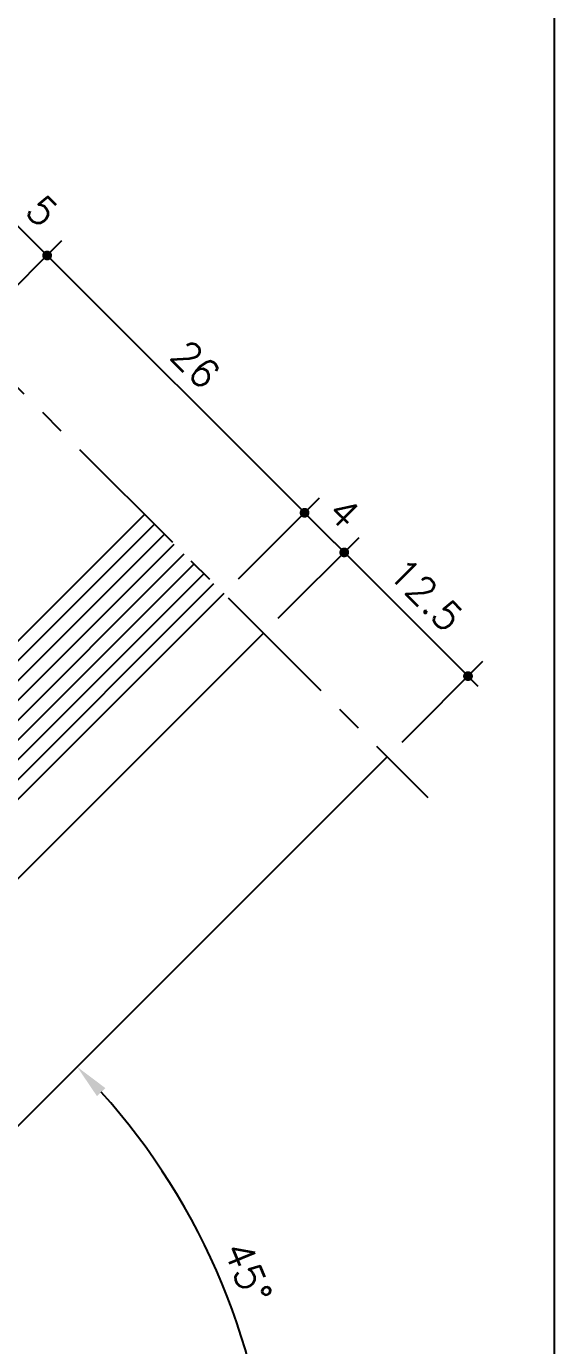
# Model space of a CAD drawing. Extents: x 0 to 4131, y -1600 to 527.
# Drawn here: x 862.3 to 900, y 54.2 to 148.5 of the extents above; entities that cross this region are included whole.
import ezdxf

# ---------------------------------------------------------------- set-up
doc = ezdxf.new("R2010")
doc.units = 0
doc.header["$LTSCALE"] = 7.5
doc.header["$MEASUREMENT"] = 0
doc.linetypes.add('CENTER', pattern=[2, 1.25, -0.25, 0.25, -0.25])
doc.layers.get('0').update_dxf_attribs({"linetype": 'CONTINUOUS'})
doc.layers.get('DEFPOINTS').update_dxf_attribs({"linetype": 'CONTINUOUS'})
for name, color, linetype in [('ASSI', 1, 'CENTER'), ('FINE', 7, 'CONTINUOUS'), ('MARCHIO', 7, 'CONTINUOUS'), ('QUOTE', 254, 'CONTINUOUS'), ('TRATTEGGI', 140, 'CONTINUOUS'), ('VETRO', 6, 'CONTINUOUS')]:
    doc.layers.add(name, color=color, linetype=linetype)
doc.styles.get("Standard").update_dxf_attribs({"font": 'romans.shx'})
doc.dimstyles.new('SCALA_1-1$0', dxfattribs={"dimtxt": 2, "dimasz": 1, "dimexe": 1.5, "dimexo": 1.5, "dimgap": 1, "dimtad": 3, "dimdsep": 46, "dimtxsty": 'Standard', "dimblk1": 'PUNTO', "dimblk2": 'PUNTO', "dimsah": 1, "dimcen": 0.09, "dimclrt": 2, "dimadec": 0, "dimazin": 0, "dimtfac": 0.7, "dimtmove": 0, "dimatfit": 3, "dimldrblk": 'PUNTO', "dimfxl": 1, "dimtolj": 2, "dimarcsym": 0})
doc.dimstyles.new('SCALA_1-1$2', dxfattribs={"dimtxt": 2, "dimasz": 2.5, "dimexe": 1.5, "dimexo": 1.5, "dimgap": 1, "dimtad": 3, "dimdec": 0, "dimdsep": 46, "dimtxsty": 'Standard', "dimcen": 0, "dimclrt": 2, "dimaunit": 1, "dimadec": 0, "dimazin": 0, "dimtfac": 0.7, "dimtdec": 4, "dimtmove": 0, "dimatfit": 3, "dimfxl": 1, "dimtolj": 2, "dimarcsym": 0})

# ---------------------------------------------------------------- blocks, each defined once
blk = doc.blocks.new('PUNTO')
blk.add_line((-1, 0), (1, 0))
at = {"const_width": 0.35}
blk.add_lwpolyline([(-0.175, 0, 1), (0.175, 0, 1)], format="xyb", close=True, dxfattribs=at)
blk = doc.blocks.new('*D76')
at = {"layer": 'DEFPOINTS', "color": 0, "transparency": 16777216}
for p in [(863.761, 132.13), (854.455, 129.895), (857.991, 126.359)]:
    blk.add_point(p, dxfattribs=at)
at = {"layer": 'QUOTE', "color": 0, "lineweight": -2, "transparency": 16777216}
for p, q in [((855.516, 130.956), (861.286, 136.726)), ((860.932, 134.958), (863.054, 132.837)), ((859.051, 127.42), (864.822, 133.19))]:
    blk.add_line(p, q, dxfattribs=at)
for p, rotation in [((860.225, 135.665), 135), ((863.761, 132.13), 315)]:
    blk.add_blockref('PUNTO', p, dxfattribs=dict(at, rotation=rotation))
at = {"layer": 'QUOTE', "color": 2, "transparency": 16777216, "insert": (863.407, 135.312), "char_height": 2, "attachment_point": 5, "rotation": 315}
blk.add_mtext('\\A2;5', dxfattribs=at)
blk = doc.blocks.new('*D77')
at = {"layer": 'DEFPOINTS', "color": 0, "transparency": 16777216}
for p in [(857.991, 126.359), (882.146, 113.745), (876.375, 107.975)]:
    blk.add_point(p, dxfattribs=at)
at = {"layer": 'QUOTE', "color": 0, "lineweight": -2, "transparency": 16777216}
for p, q in [((859.051, 127.42), (864.822, 133.19)), ((864.468, 131.423), (881.439, 114.452)), ((877.436, 109.035), (883.206, 114.806))]:
    blk.add_line(p, q, dxfattribs=at)
for p, rotation in [((863.761, 132.13), 135.0000000000001), ((882.146, 113.745), 315.0000000000002)]:
    blk.add_blockref('PUNTO', p, dxfattribs=dict(at, rotation=rotation))
at = {"layer": 'QUOTE', "color": 2, "transparency": 16777216, "insert": (874.368, 124.352), "char_height": 2, "attachment_point": 5, "rotation": 315}
blk.add_mtext('\\A2;26', dxfattribs=at)
blk = doc.blocks.new('*D78')
at = {"layer": 'DEFPOINTS', "color": 0, "transparency": 16777216}
for p in [(884.978, 110.913), (876.375, 107.975), (879.207, 105.143)]:
    blk.add_point(p, dxfattribs=at)
at = {"layer": 'QUOTE', "color": 0, "lineweight": -2, "transparency": 16777216}
for p, q in [((877.436, 109.035), (883.206, 114.806)), ((882.853, 113.038), (884.27, 111.62)), ((880.268, 106.204), (886.038, 111.974))]:
    blk.add_line(p, q, dxfattribs=at)
for p, rotation in [((882.146, 113.745), 134.9999999999997), ((884.978, 110.913), 314.9999999999997)]:
    blk.add_blockref('PUNTO', p, dxfattribs=dict(at, rotation=rotation))
at = {"layer": 'QUOTE', "color": 2, "transparency": 16777216, "insert": (884.976, 113.743), "char_height": 2, "attachment_point": 5, "rotation": 315}
blk.add_mtext('\\A2;4', dxfattribs=at)
blk = doc.blocks.new('*D79')
at = {"layer": 'DEFPOINTS', "color": 0, "transparency": 16777216}
for p in [(879.207, 105.143), (893.816, 102.074), (888.046, 96.304)]:
    blk.add_point(p, dxfattribs=at)
at = {"layer": 'QUOTE', "color": 0, "lineweight": -2, "transparency": 16777216}
for p, q in [((880.268, 106.204), (886.038, 111.974)), ((885.685, 110.206), (893.109, 102.781)), ((889.107, 97.365), (894.877, 103.135))]:
    blk.add_line(p, q, dxfattribs=at)
for p, rotation in [((884.978, 110.913), 135.0000000000001), ((893.816, 102.074), 315.0000000000001)]:
    blk.add_blockref('PUNTO', p, dxfattribs=dict(at, rotation=rotation))
at = {"layer": 'QUOTE', "color": 2, "transparency": 16777216, "insert": (890.811, 107.908), "char_height": 2, "attachment_point": 5, "rotation": 315}
blk.add_mtext('\\A2;12.5', dxfattribs=at)
blk = doc.blocks.new('*D80')
at = {"layer": 'DEFPOINTS', "color": 0, "transparency": 16777216}
for p in [(888.046, 96.304), (854.338, 62.595), (878.247, 52.781), (852.182, 40.437), (854.765, 40.437)]:
    blk.add_point(p, dxfattribs=at)
at = {"layer": 'QUOTE', "color": 0, "lineweight": -2, "transparency": 16777216}
blk.add_line((856.265, 40.437), (881.372, 40.437), dxfattribs=at)
blk.add_arc((832.18, 40.437), 47.692, 3.00376, 41.99624, dxfattribs=at)
at = {"layer": 'QUOTE', "color": 0, "transparency": 16777216}
for points in [[(867.322, 72.061), (867.926, 72.634), (865.903, 74.161)], [(880.223, 42.947), (879.39, 42.926), (879.872, 40.437)]]:
    blk.add_solid(points, dxfattribs=at)
at = {"layer": 'QUOTE', "color": 2, "transparency": 16777216, "insert": (878.089, 59.454), "char_height": 2, "attachment_point": 5, "rotation": 292.5}
blk.add_mtext('\\A2;45°', dxfattribs=at)

msp = doc.modelspace()

# ---------------------------------------------------------------- linework, layer by layer
at = {"layer": 'ASSI'}
msp.add_line((844.8637, 139.4865), (890.9423, 93.4079), dxfattribs=at)
at = {"layer": 'FINE'}
for p, q in [((879.2073, 105.1429), (844.7556, 70.6912)), ((888.0461, 96.304), (854.3375, 62.5954))]:
    msp.add_line(p, q, dxfattribs=at)
at = {"layer": 'MARCHIO'}
msp.add_lwpolyline([(690, 0), (900, 0), (900, 297), (690, 297)], close=True, dxfattribs=at)
at = {"layer": 'TRATTEGGI'}
for p, q in [((822.1151, 63.6138), (871.4257, 112.9245)), ((822.8222, 62.9067), (872.1328, 112.2174)), ((823.5293, 62.1996), (872.8399, 111.5103)), ((824.2364, 61.4925), (873.547, 110.8031)), ((824.9435, 60.7854), (874.2542, 110.096)), ((825.6506, 60.0783), (874.9613, 109.3889)), ((826.3577, 59.3712), (875.6684, 108.6818))]:
    msp.add_line(p, q, dxfattribs=at)
at = {"layer": 'VETRO'}
msp.add_line((821.408, 64.3209), (870.7186, 113.6316), dxfattribs=at)
msp.add_lwpolyline([(876.3755, 107.9747), (827.7719, 59.3712), (826.3577, 59.3712), (809.3871, 76.3417), (809.3871, 77.7559), (857.9907, 126.3595)], dxfattribs=at)

# ---------------------------------------------------------------- dimensions: what is measured, and where the dimension line sits
at = {"layer": 'QUOTE'}
for p1, p2, picture, middle in [((854.4552, 129.895), (857.9907, 126.3595), '*D76', (863.4074, 135.3117)), ((857.9907, 126.3595), (876.3755, 107.9747), '*D77', (874.3675, 124.3515)), ((876.3755, 107.9747), (879.2073, 105.1429), '*D78', (884.9758, 113.7432)), ((879.2073, 105.1429), (888.0461, 96.304), '*D79', (890.8112, 107.9079))]:
    dim = msp.add_aligned_dim(p1=p1, p2=p2, distance=8.1603, dimstyle='SCALA_1-1$0', dxfattribs=at)
    dim.commit()
    dim.dimension.update_dxf_attribs({"geometry": picture, "text_midpoint": middle})
dim = msp.add_angular_dim_2l(base=(878.2466, 52.7811), line1=((888.0461, 96.304), (854.3375, 62.5954)), line2=((854.7654, 40.4374), (852.1816, 40.4374)), dimstyle='SCALA_1-1$2', dxfattribs=at)
dim.commit()
dim.dimension.update_dxf_attribs({"geometry": '*D80', "text_midpoint": (878.0891, 59.4538)})

doc.saveas('drawing.dxf')
